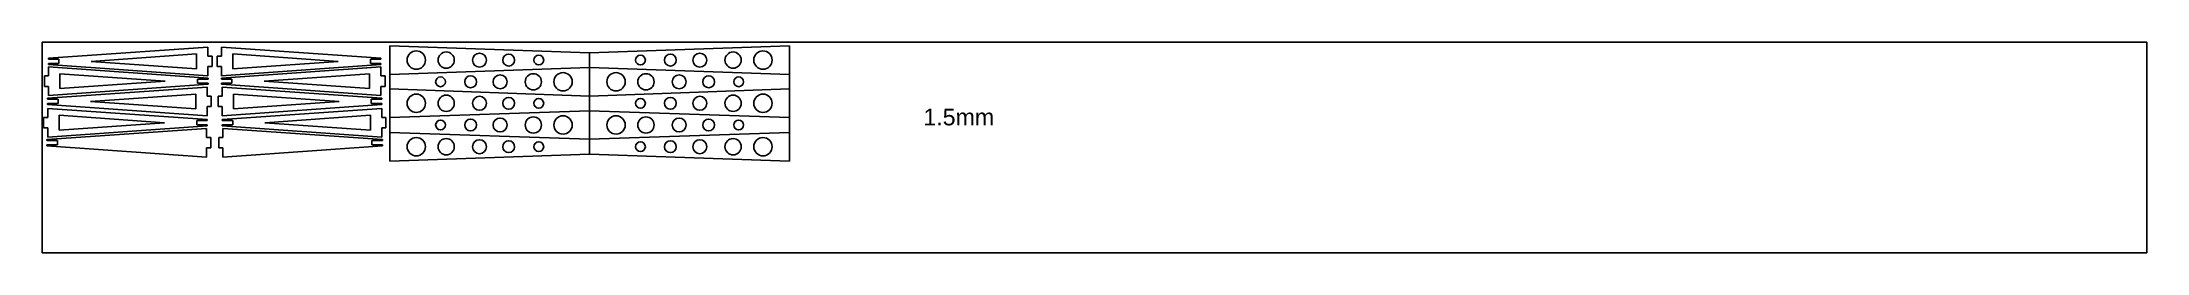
# Model space of a CAD drawing. Header units: millimetres. Extents: x 435 to 1435, y 210 to 310.
import ezdxf

# ---------------------------------------------------------------- set-up
doc = ezdxf.new("R2010")
doc.units = ezdxf.units.MM
doc.layers.add('LAYER01', color=7, linetype='Continuous')
doc.styles.get("Standard").update_dxf_attribs({"font": 'arial.ttf'})

msp = doc.modelspace()

# ---------------------------------------------------------------- linework, layer by layer
for p, q in [((1434.7, 309.6), (434.7, 309.6)), ((434.7, 209.6), (434.7, 309.6)), ((513.5, 307.3), (437.7, 302)), ((437.7, 301.5), (437.7, 302)), ((437.7, 301.5), (442.7, 301.5)), ((508.1, 304), (458.1, 300.5)), ((508.1, 297), (458.1, 300.5)), ((508.1, 297), (508.1, 304)), ((519.9, 307.3), (595.7, 302)), ((525.3, 297), (525.3, 304)), ((525.3, 304), (575.4, 300.5)), ((525.3, 297), (575.4, 300.5)), ((595.7, 301.5), (590.7, 301.5)), ((595.7, 301.5), (595.7, 302)), ((1434.7, 209.6), (1434.7, 309.6)), ((437.7, 299), (437.7, 299.5)), ((437.7, 299.5), (442.7, 299.5)), ((513.5, 293.7), (437.7, 299)), ((437.8, 297.9), (513.6, 292.6)), ((443.2, 294.6), (443.2, 287.6)), ((443.2, 294.6), (493.2, 291.1)), ((443.2, 287.6), (493.2, 291.1)), ((513.6, 292.1), (508.6, 292.1)), ((513.6, 290.1), (508.6, 290.1)), ((513.6, 292.6), (513.6, 292.1)), ((513.6, 290.1), (513.6, 289.6)), ((519.9, 293.7), (595.7, 299)), ((595.7, 297.9), (519.9, 292.6)), ((519.9, 292.6), (519.9, 292.1)), ((519.9, 292.1), (524.9, 292.1)), ((519.9, 290.1), (519.9, 289.6)), ((519.9, 290.1), (524.9, 290.1)), ((590.3, 294.6), (540.2, 291.1)), ((590.3, 287.6), (540.2, 291.1)), ((590.3, 294.6), (590.3, 287.6)), ((595.7, 299.5), (590.7, 299.5)), ((595.7, 299), (595.7, 299.5)), ((513.1, 288.3), (437.3, 283)), ((437.3, 282.5), (437.3, 283)), ((437.3, 282.5), (442.3, 282.5)), ((437.3, 280), (437.3, 280.5)), ((437.3, 280.5), (442.3, 280.5)), ((437.8, 284.3), (513.6, 289.6)), ((507.7, 285), (457.7, 281.5)), ((507.7, 278), (457.7, 281.5)), ((507.7, 278), (507.7, 285)), ((595.7, 284.3), (519.9, 289.6)), ((520.3, 288.3), (596.1, 283)), ((525.7, 278), (525.7, 285)), ((525.7, 285), (575.8, 281.5)), ((525.7, 278), (575.8, 281.5)), ((596.1, 282.5), (591.1, 282.5)), ((596.1, 280.5), (591.1, 280.5)), ((596.1, 282.5), (596.1, 283)), ((596.1, 280), (596.1, 280.5)), ((513.1, 274.7), (437.3, 280)), ((437.4, 278.2), (513.2, 272.9)), ((442.8, 274.9), (442.8, 267.9)), ((442.8, 274.9), (492.8, 271.4)), ((442.8, 267.9), (492.8, 271.4)), ((513.2, 272.4), (508.2, 272.4)), ((513.2, 270.4), (508.2, 270.4)), ((513.2, 272.9), (513.2, 272.4)), ((513.2, 270.4), (513.2, 269.9)), ((520.3, 274.7), (596.1, 280)), ((596.1, 278.2), (520.3, 272.9)), ((520.3, 272.9), (520.3, 272.4)), ((520.3, 272.4), (525.3, 272.4)), ((520.3, 270.4), (520.3, 269.9)), ((520.3, 270.4), (525.3, 270.4)), ((590.7, 274.9), (540.6, 271.4)), ((590.7, 267.9), (540.6, 271.4)), ((590.7, 274.9), (590.7, 267.9)), ((512.8, 268.7), (437, 263.4)), ((437, 262.9), (437, 263.4)), ((437, 262.9), (442, 262.9)), ((437, 260.4), (437, 260.9)), ((437, 260.9), (442, 260.9)), ((512.8, 255.1), (437, 260.4)), ((437.4, 264.6), (513.2, 269.9)), ((596.1, 264.6), (520.3, 269.9)), ((520.6, 268.7), (596.4, 263.4)), ((520.6, 255.1), (596.4, 260.4)), ((596.4, 262.9), (591.4, 262.9)), ((596.4, 260.9), (591.4, 260.9)), ((596.4, 262.9), (596.4, 263.4)), ((596.4, 260.4), (596.4, 260.9)), ((434.7, 209.6), (1434.7, 209.6))]:
    msp.add_line(p, q)
for centre, radius in [((612.5, 301.1), 4.36), ((626.7, 301.1), 3.86), ((642.5, 301.1), 3.31), ((670.7, 301.1), 2.32), ((719, 301.1), 2.32), ((747.2, 301.1), 3.31), ((763, 301.1), 3.86), ((777.2, 301.1), 4.36), ((624, 290.8), 2.32), ((652.3, 290.8), 3.31), ((668.1, 290.8), 3.86), ((682.2, 290.8), 4.36), ((707.4, 290.8), 4.36), ((721.6, 290.8), 3.86), ((737.4, 290.8), 3.31), ((765.7, 290.8), 2.32), ((612.5, 280.6), 4.36), ((626.7, 280.6), 3.86), ((642.5, 280.6), 3.31), ((670.7, 280.6), 2.32), ((719, 280.6), 2.32), ((747.2, 280.6), 3.31), ((763, 280.6), 3.86), ((777.2, 280.6), 4.36), ((624, 270.3), 2.32), ((652.3, 270.3), 3.31), ((668.1, 270.3), 3.86), ((682.2, 270.3), 4.36), ((707.4, 270.3), 4.36), ((721.6, 270.3), 3.86), ((737.4, 270.3), 3.31), ((765.7, 270.3), 2.32), ((612.5, 260), 4.36), ((626.7, 260), 3.86), ((642.5, 260), 3.31), ((670.7, 260), 2.32), ((719, 260), 2.32), ((747.2, 260), 3.31), ((763, 260), 3.86), ((777.2, 260), 4.36)]:
    msp.add_circle(centre, radius)
at = {"layer": 'LAYER01'}
for p, q in [((442.7, 301.5), (442.7, 299.5)), ((590.7, 301.5), (590.7, 299.5)), ((694.8, 304.6), (599.9, 307.9)), ((599.9, 307.9), (599.9, 294.3)), ((694.8, 304.6), (599.9, 307.9)), ((694.8, 304.6), (789.8, 307.9)), ((694.8, 304.6), (694.8, 297.6)), ((789.8, 307.9), (789.8, 294.3)), ((508.6, 290.1), (508.6, 292.1)), ((524.9, 290.1), (524.9, 292.1)), ((599.9, 294.3), (694.8, 297.6)), ((599.9, 294.3), (599.9, 287.4)), ((789.8, 294.3), (694.8, 297.6)), ((694.8, 297.6), (694.8, 284)), ((789.8, 294.3), (789.8, 287.4)), ((442.3, 282.5), (442.3, 280.5)), ((591.1, 282.5), (591.1, 280.5)), ((694.8, 284), (599.9, 287.4)), ((694.8, 284), (599.9, 287.4)), ((599.9, 287.4), (599.9, 273.8)), ((694.8, 284), (789.8, 287.4)), ((694.8, 284), (694.8, 277.1)), ((789.8, 287.4), (789.8, 273.8)), ((508.2, 270.4), (508.2, 272.4)), ((525.3, 270.4), (525.3, 272.4)), ((599.9, 273.8), (694.8, 277.1)), ((599.9, 273.8), (599.9, 266.8)), ((789.8, 273.8), (694.8, 277.1)), ((694.8, 277.1), (694.8, 263.5)), ((789.8, 273.8), (789.8, 266.8)), ((442, 262.9), (442, 260.9)), ((591.4, 262.9), (591.4, 260.9)), ((694.8, 263.5), (599.9, 266.8)), ((694.8, 263.5), (599.9, 266.8)), ((599.9, 266.8), (599.9, 253.2)), ((694.8, 263.5), (789.8, 266.8)), ((694.8, 263.5), (694.8, 256.5)), ((789.8, 266.8), (789.8, 253.2)), ((599.9, 253.2), (694.8, 256.5)), ((789.8, 253.2), (694.8, 256.5))]:
    msp.add_line(p, q, dxfattribs=at)
at = {"layer": 'LAYER01', "color": 7, "linetype": 'Continuous'}
for p, q in [((513.5, 303), (513.5, 307.3)), ((513.5, 303), (515.5, 303)), ((515.5, 303), (515.5, 298)), ((519.9, 303), (517.9, 303)), ((517.9, 303), (517.9, 298)), ((519.9, 303), (519.9, 307.3)), ((435.8, 293.6), (437.8, 293.6)), ((435.8, 288.6), (435.8, 293.6)), ((437.8, 297.9), (437.8, 293.6)), ((515.5, 298), (513.5, 298)), ((513.5, 293.7), (513.5, 298)), ((517.9, 298), (519.9, 298)), ((519.9, 293.7), (519.9, 298)), ((595.7, 297.9), (595.7, 293.6)), ((597.7, 293.6), (595.7, 293.6)), ((597.7, 288.6), (597.7, 293.6)), ((437.8, 288.6), (435.8, 288.6)), ((437.8, 288.6), (437.8, 284.3)), ((513.1, 284), (513.1, 288.3)), ((513.1, 284), (515.1, 284)), ((515.1, 284), (515.1, 279)), ((520.3, 284), (518.3, 284)), ((518.3, 284), (518.3, 279)), ((520.3, 284), (520.3, 288.3)), ((595.7, 288.6), (597.7, 288.6)), ((595.7, 288.6), (595.7, 284.3)), ((435.4, 273.9), (437.4, 273.9)), ((435.4, 268.9), (435.4, 273.9)), ((437.4, 278.2), (437.4, 273.9)), ((515.1, 279), (513.1, 279)), ((513.1, 274.7), (513.1, 279)), ((518.3, 279), (520.3, 279)), ((520.3, 274.7), (520.3, 279)), ((596.1, 278.2), (596.1, 273.9)), ((598.1, 273.9), (596.1, 273.9)), ((598.1, 268.9), (598.1, 273.9)), ((437.4, 268.9), (435.4, 268.9)), ((437.4, 268.9), (437.4, 264.6)), ((512.8, 264.4), (512.8, 268.7)), ((512.8, 264.4), (514.8, 264.4)), ((514.8, 264.4), (514.8, 259.4)), ((520.6, 264.4), (518.6, 264.4)), ((518.6, 264.4), (518.6, 259.4)), ((520.6, 264.4), (520.6, 268.7)), ((596.1, 268.9), (598.1, 268.9)), ((596.1, 268.9), (596.1, 264.6)), ((514.8, 259.4), (512.8, 259.4)), ((512.8, 255.1), (512.8, 259.4)), ((518.6, 259.4), (520.6, 259.4)), ((520.6, 255.1), (520.6, 259.4))]:
    msp.add_line(p, q, dxfattribs=at)
at = {"layer": 'LAYER01'}
for centre in [(656.4, 301.1), (733.2, 301.1), (638.3, 290.8), (751.4, 290.8), (656.4, 280.6), (733.2, 280.6), (638.3, 270.3), (751.4, 270.3), (656.4, 260), (733.2, 260)]:
    msp.add_circle(centre, 2.82, dxfattribs=at)

# ---------------------------------------------------------------- texts
at = {"insert": (853.4, 278), "char_height": 7.88, "attachment_point": 1}
msp.add_mtext_dynamic_manual_height_columns('1.5mm', width=30036.651, gutter_width=39.4, heights=[0], dxfattribs=at)

doc.saveas('drawing.dxf')
